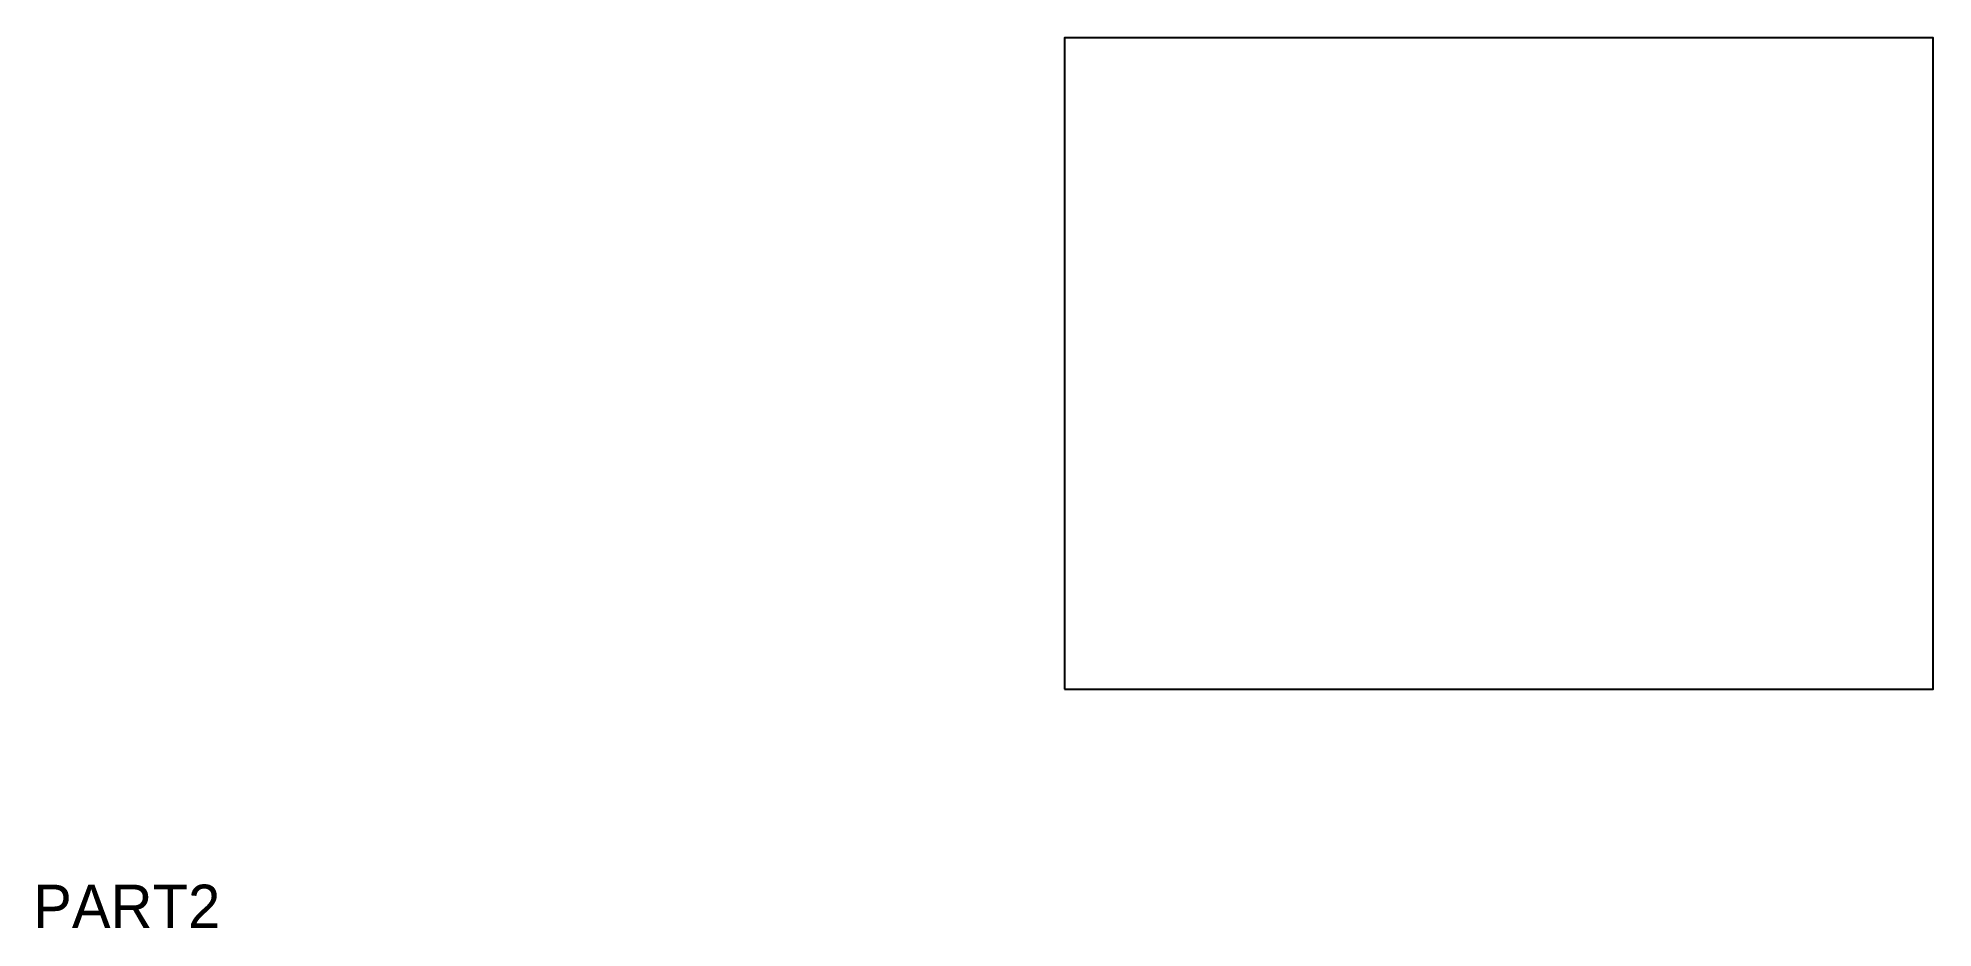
# Model space of a CAD drawing. Header units: metres. Extents: x 5 to 180, y -12 to 70.
import ezdxf

# ---------------------------------------------------------------- set-up
doc = ezdxf.new("R2010")
doc.units = ezdxf.units.M
doc.layers.add('ANNOTATION', color=7, linetype='Continuous')
doc.layers.add('OUTLINE', color=7, linetype='Continuous')

msp = doc.modelspace()

# ---------------------------------------------------------------- linework, layer by layer
at = {"layer": 'OUTLINE'}
msp.add_lwpolyline([(100, 10), (180, 10), (180, 70), (100, 70)], close=True, dxfattribs=at)

# ---------------------------------------------------------------- texts
at = {"layer": 'ANNOTATION'}
msp.add_text('PART2', height=4, dxfattribs=at).set_placement((5, -12))

doc.saveas('drawing.dxf')
